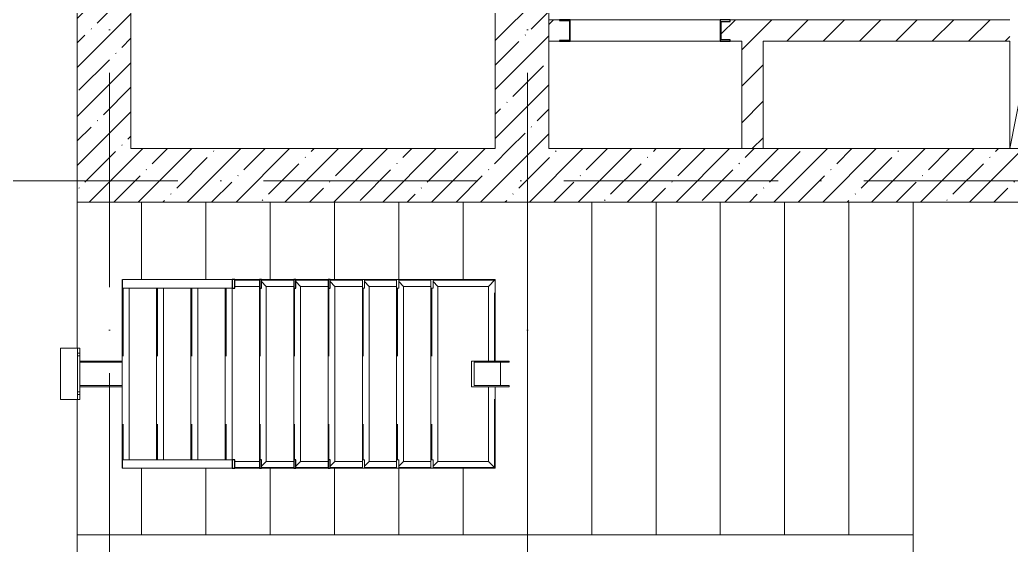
# Model space of a CAD drawing. Header units: millimetres. Extents: x -537608 to 253996, y -217170 to 186033.
# Drawn here: x -179103 to -174478, y 83317 to 85765 of the extents above; entities that cross this region are included whole.
import ezdxf

# ---------------------------------------------------------------- set-up
doc = ezdxf.new("R2010")
doc.units = ezdxf.units.MM
doc.linetypes.add('50_200_ШТРИХ_1Т_ш5_п1_п1_', pattern=[1400, 1000, -200, 0, -200])
doc.linetypes.add('Штрих', pattern=[635, 317.5, -317.5])
for name, color, linetype, lineweight in [('A-FLOR-____-OTLN', 7, 'Continuous', 9), ('A-GENM-____-HDLN', 7, 'Штрих', 9), ('A-GENM-____-MCUT', 7, 'Continuous', 25), ('A-GENM-____-OTLN', 7, 'Continuous', 9), ('A-GENM-____-OTLN-1', 7, 'Continuous', 25), ('A-WALL-____-MCUT-1', 7, 'Continuous', 9), ('A-WALL-____-PATT-1', 7, 'Continuous', 9), ('A-WALL-FNSH-MCUT-1', 7, 'Continuous', 9), ('I-WALL-____-OTLN', 7, 'Continuous', 9), ('S-GRID-____-OTLN-1', 7, '50_200_ШТРИХ_1Т_ш5_п1_п1_', 9), ('S-STRS-____-OTLN-1', 7, 'Continuous', 9)]:
    doc.layers.add(name, color=color, linetype=linetype, lineweight=lineweight)
pattern_1 = [(45, (-178684.97, 83184.24), (-84.8528, 84.8528), [])]
pattern_2 = [(45, (-178684.97, 83184.24), (-114.0493, 114.0493), []), (45, (-178570.92, 83184.24), (-114.0493, 114.0493), [201.612, -40.322, 3.353, -36.97])]

# ---------------------------------------------------------------- blocks, each defined once
blk = doc.blocks.new('ОМ_Нижняя опорная пятка - ОМ_Нижняя опорная пятка-19082064-АР1_План отверстий 3 этажа в осях 1-64_А-ГГ')
at = {"layer": 'A-GENM-____-OTLN'}
for p, q in [((-96, 10), (-96, 0)), ((-84, 10), (-84, 0)), ((84, 10), (84, 0)), ((96, 10), (96, 0))]:
    blk.add_line(p, q, dxfattribs=at)
blk = doc.blocks.new('ОМ_Труба_ГОСТ 8639-82 - ОМ_Труба_ГОСТ 8639-82-26350154-АР1_План отверстий 3 этажа в осях 1-64_А-ГГ')
at = {"layer": 'A-GENM-____-OTLN'}
for p, q in [((19689.1, 44821), (19689.1, 44941)), ((19689.1, 44941), (19864.1, 44941)), ((19864.1, 44935), (19701.2, 44935)), ((19701.2, 44935), (19701.2, 44827)), ((19824, 44935), (19824, 44827)), ((19864.1, 44941), (19864.1, 44935)), ((19864.1, 44821), (19689.1, 44821)), ((19701.2, 44827), (19864.1, 44827)), ((19864.1, 44827), (19864.1, 44821))]:
    blk.add_line(p, q, dxfattribs=at)
blk = doc.blocks.new('ОМ_Уголок_ГОСТ 8509-93 - ОМ_Уголок_ГОСТ 8509-93-26349651-АР1_План отверстий 3 этажа в осях 1-64_А-ГГ')
at = {"layer": 'A-GENM-____-HDLN'}
for p, q in [((4, -4), (380, -4)), ((500, -4), (876, -4))]:
    blk.add_line(p, q, dxfattribs=at)
at = {"layer": 'A-GENM-____-OTLN'}
for p, q in [((380, 0), (0, 0)), ((32, -32), (0, 0)), ((32, -32), (380, -32)), ((880, 0), (500, 0)), ((500, -32), (848, -32)), ((880, 0), (848, -32))]:
    blk.add_line(p, q, dxfattribs=at)
blk = doc.blocks.new('ОМ_Уголок_ГОСТ 8509-93 - ОМ_Уголок_ГОСТ 8509-93-V88-АР1_План отверстий 3 этажа в осях 1-64_А-ГГ')
at = {"layer": 'A-GENM-____-HDLN'}
blk.add_line((40, -4), (840, -4), dxfattribs=at)
at = {"layer": 'A-GENM-____-OTLN'}
for p, q in [((32, -32), (10, -10)), ((32, -32), (848, -32)), ((840, 0), (40, 0)), ((870, -10), (848, -32))]:
    blk.add_line(p, q, dxfattribs=at)
blk = doc.blocks.new('ОМ_Уголок_ГОСТ 8509-93 - ОМ_Уголок_ГОСТ 8509-93-19082047-АР1_План отверстий 3 этажа в осях 1-64_А-ГГ')
at = {"layer": 'A-GENM-____-HDLN'}
blk.add_line((10, -4), (296, -4), dxfattribs=at)
at = {"layer": 'A-GENM-____-OTLN'}
for p, q in [((300, 0), (10, 0)), ((32, -32), (10, -10)), ((32, -32), (268, -32)), ((300, 0), (268, -32))]:
    blk.add_line(p, q, dxfattribs=at)
blk = doc.blocks.new('ОМ_Уголок_ГОСТ 8509-93 - ОМ_Уголок_ГОСТ 8509-93-V89-АР1_План отверстий 3 этажа в осях 1-64_А-ГГ')
at = {"layer": 'A-GENM-____-HDLN'}
blk.add_line((4, -4), (290, -4), dxfattribs=at)
at = {"layer": 'A-GENM-____-OTLN'}
for p, q in [((290, 0), (0, 0)), ((32, -32), (0, 0)), ((32, -32), (268, -32)), ((290, -10), (268, -32))]:
    blk.add_line(p, q, dxfattribs=at)
blk = doc.blocks.new('ОМ_Уголок_ГОСТ 8509-93 - ОМ_Уголок_ГОСТ 8509-93-V90-АР1_План отверстий 3 этажа в осях 1-64_А-ГГ')
at = {"layer": 'A-GENM-____-HDLN'}
blk.add_line((10, -4), (160, -4), dxfattribs=at)
at = {"layer": 'A-GENM-____-OTLN'}
for p, q in [((160, 0), (10, 0)), ((32, -32), (10, -10)), ((32, -32), (160, -32))]:
    blk.add_line(p, q, dxfattribs=at)
blk = doc.blocks.new('ОМ_Уголок_ГОСТ 8509-93 - ОМ_Уголок_ГОСТ 8509-93-V91-АР1_План отверстий 3 этажа в осях 1-64_А-ГГ')
at = {"layer": 'A-GENM-____-HDLN'}
blk.add_line((140, -4), (290, -4), dxfattribs=at)
at = {"layer": 'A-GENM-____-OTLN'}
for p, q in [((290, 0), (140, 0)), ((140, -32), (268, -32)), ((290, -10), (268, -32))]:
    blk.add_line(p, q, dxfattribs=at)
blk = doc.blocks.new('ОМ_Уголок_ГОСТ 8509-93 - ОМ_Уголок_ГОСТ 8509-93-V160-АР1_План отверстий 3 этажа в осях 1-64_А-ГГ')
at = {"layer": 'A-GENM-____-HDLN'}
blk.add_line((40, -4), (840, -4), dxfattribs=at)
at = {"layer": 'A-GENM-____-OTLN'}
for p, q in [((32, -32), (10.1, -10.1)), ((32, -32), (848, -32)), ((840, 0), (40, 0)), ((869.9, -10.1), (848, -32))]:
    blk.add_line(p, q, dxfattribs=at)
blk = doc.blocks.new('ОМ_Уголок_ГОСТ 8509-93 - ОМ_Уголок_ГОСТ 8509-93-V161-АР1_План отверстий 3 этажа в осях 1-64_А-ГГ')
at = {"layer": 'A-GENM-____-HDLN'}
blk.add_line((10.1, -4), (160, -4), dxfattribs=at)
at = {"layer": 'A-GENM-____-OTLN'}
for p, q in [((160, 0), (10.1, 0)), ((32, -32), (10.1, -10.1)), ((32, -32), (160, -32))]:
    blk.add_line(p, q, dxfattribs=at)
blk = doc.blocks.new('ОМ_Уголок_ГОСТ 8509-93 - ОМ_Уголок_ГОСТ 8509-93-V162-АР1_План отверстий 3 этажа в осях 1-64_А-ГГ')
at = {"layer": 'A-GENM-____-HDLN'}
blk.add_line((140, -4), (289.9, -4), dxfattribs=at)
at = {"layer": 'A-GENM-____-OTLN'}
for p, q in [((289.9, 0), (140, 0)), ((140, -32), (268, -32)), ((289.9, -10.1), (268, -32))]:
    blk.add_line(p, q, dxfattribs=at)
blk = doc.blocks.new('ОМ_Уголок_ГОСТ 8509-93 - ОМ_Уголок_ГОСТ 8509-93-V92-АР1_План отверстий 3 этажа в осях 1-64_А-ГГ')
at = {"layer": 'A-GENM-____-HDLN'}
blk.add_line((40, -4), (840, -4), dxfattribs=at)
at = {"layer": 'A-GENM-____-OTLN'}
for p, q in [((840, 0), (40, 0)), ((40, -32), (840, -32))]:
    blk.add_line(p, q, dxfattribs=at)
blk = doc.blocks.new('ОМ_Уголок_ГОСТ 8509-93 - ОМ_Уголок_ГОСТ 8509-93-V93-АР1_План отверстий 3 этажа в осях 1-64_А-ГГ')
at = {"layer": 'A-GENM-____-HDLN'}
blk.add_line((44.3, -4), (160, -4), dxfattribs=at)
at = {"layer": 'A-GENM-____-OTLN'}
for p, q in [((160, 0), (44.3, 0)), ((44.3, -32), (160, -32))]:
    blk.add_line(p, q, dxfattribs=at)
blk = doc.blocks.new('ОМ_Уголок_ГОСТ 8509-93 - ОМ_Уголок_ГОСТ 8509-93-V94-АР1_План отверстий 3 этажа в осях 1-64_А-ГГ')
at = {"layer": 'A-GENM-____-HDLN'}
blk.add_line((140, -4), (255.7, -4), dxfattribs=at)
at = {"layer": 'A-GENM-____-OTLN'}
for p, q in [((255.7, 0), (140, 0)), ((140, -32), (255.7, -32))]:
    blk.add_line(p, q, dxfattribs=at)
blk = doc.blocks.new('ОМ_Уголок_ГОСТ 8509-93 - ОМ_Уголок_ГОСТ 8509-93-V163-АР1_План отверстий 3 этажа в осях 1-64_А-ГГ')
at = {"layer": 'A-GENM-____-HDLN'}
blk.add_line((40, -4), (840, -4), dxfattribs=at)
at = {"layer": 'A-GENM-____-OTLN'}
for p, q in [((880, 0), (0, 0)), ((1.3, -1.3), (0, 0)), ((40, -32), (840, -32)), ((880, 0), (878.7, -1.3))]:
    blk.add_line(p, q, dxfattribs=at)
blk = doc.blocks.new('ОМ_Труба_ГОСТ 8639-82 - ОМ_Труба_ГОСТ 8639-82-26527904-АР1_План отверстий 3 этажа в осях 1-64_А-ГГ')
at = {"layer": 'A-GENM-____-HDLN'}
for p, q in [((18060, 44935), (17861.5, 44935)), ((18060, 44827), (17861.5, 44827))]:
    blk.add_line(p, q, dxfattribs=at)
at = {"layer": 'A-GENM-____-OTLN'}
for p, q in [((18060, 44941), (17861.5, 44941)), ((18060, 44821), (17861.5, 44821))]:
    blk.add_line(p, q, dxfattribs=at)
blk = doc.blocks.new('ОМ_Уголок_ГОСТ 8510-86 - ОМ_Уголок_ГОСТ 8510-86-19082066-АР1_План отверстий 3 этажа в осях 1-64_А-ГГ')
at = {"layer": 'A-GENM-____-OTLN'}
for p, q in [((0, 0), (0, -90)), ((240, 0), (0, 0)), ((0, -10), (240, -10)), ((240, -90), (240, 0)), ((0, -90), (240, -90))]:
    blk.add_line(p, q, dxfattribs=at)
blk = doc.blocks.new('ОМ_Полоса_Трапеция прямоугольная_Прокат_ГОСТ 103-2006 - ОМ_Полоса_Трапеция прямоугольная_Прокат_ГОСТ 103-2006-19082130-АР1_План отверстий 3 этажа в осях 1-64_А-ГГ')
at = {"layer": 'A-GENM-____-OTLN'}
for p, q in [((19500, 45321), (19510, 45321)), ((19500, 45281), (19500, 45321)), ((19510, 45281), (19500, 45281)), ((19510, 45321), (19510, 45281))]:
    blk.add_line(p, q, dxfattribs=at)
blk = doc.blocks.new('ОМ_Полоса_Трапеция прямоугольная_Прокат_ГОСТ 103-2006 - ОМ_Полоса_Трапеция прямоугольная_Прокат_ГОСТ 103-2006-V96-АР1_План отверстий 3 этажа в осях 1-64_А-ГГ')
at = {"layer": 'A-GENM-____-MCUT'}
for p, q in [((19030, 45321), (19020, 45321)), ((19020, 45321), (19020, 45281)), ((19020, 45281), (19030, 45281)), ((19030, 45281), (19030, 45321))]:
    blk.add_line(p, q, dxfattribs=at)
blk = doc.blocks.new('ОМ_Полоса_Трапеция прямоугольная_Прокат_ГОСТ 103-2006 - ОМ_Полоса_Трапеция прямоугольная_Прокат_ГОСТ 103-2006-V97-АР1_План отверстий 3 этажа в осях 1-64_А-ГГ')
at = {"layer": 'A-GENM-____-MCUT'}
for p, q in [((18870, 45321), (18860, 45321)), ((18860, 45321), (18860, 45281)), ((18860, 45281), (18870, 45281)), ((18870, 45281), (18870, 45321))]:
    blk.add_line(p, q, dxfattribs=at)
blk = doc.blocks.new('ОМ_Полоса_Трапеция прямоугольная_Прокат_ГОСТ 103-2006 - ОМ_Полоса_Трапеция прямоугольная_Прокат_ГОСТ 103-2006-V98-АР1_План отверстий 3 этажа в осях 1-64_А-ГГ')
at = {"layer": 'A-GENM-____-MCUT'}
for p, q in [((18710, 45321), (18700, 45321)), ((18700, 45321), (18700, 45281)), ((18700, 45281), (18710, 45281)), ((18710, 45281), (18710, 45321))]:
    blk.add_line(p, q, dxfattribs=at)
blk = doc.blocks.new('ОМ_Полоса_Прокат_ГОСТ 103-2006 - ОМ_Полоса_Прокат_ГОСТ 103-2006-20723456-АР1_План отверстий 3 этажа в осях 1-64_А-ГГ')
at = {"layer": 'A-GENM-____-MCUT'}
for p, q in [((18584.3, 45321), (18572.8, 45321)), ((18572.8, 45321), (18572.8, 45281)), ((18572.8, 45281), (18584.3, 45281)), ((18584.3, 45281), (18584.3, 45321))]:
    blk.add_line(p, q, dxfattribs=at)
at = {"layer": 'A-GENM-____-OTLN'}
for p, q in [((18061.3, 45281), (18061.3, 45321)), ((18061.3, 45321), (18572.8, 45321)), ((18572.8, 45281), (18061.3, 45281))]:
    blk.add_line(p, q, dxfattribs=at)
blk = doc.blocks.new('ОМ_Полоса_Трапеция прямоугольная_Прокат_ГОСТ 103-2006 - ОМ_Полоса_Трапеция прямоугольная_Прокат_ГОСТ 103-2006-19082170-АР1_План отверстий 3 этажа в осях 1-64_А-ГГ')
at = {"layer": 'A-GENM-____-OTLN'}
for p, q in [((19500, 44481), (19510, 44481)), ((19500, 44441), (19500, 44481)), ((19510, 44481), (19510, 44441)), ((19510, 44441), (19500, 44441))]:
    blk.add_line(p, q, dxfattribs=at)
blk = doc.blocks.new('ОМ_Полоса_Трапеция прямоугольная_Прокат_ГОСТ 103-2006 - ОМ_Полоса_Трапеция прямоугольная_Прокат_ГОСТ 103-2006-V99-АР1_План отверстий 3 этажа в осях 1-64_А-ГГ')
at = {"layer": 'A-GENM-____-MCUT'}
for p, q in [((19030, 44481), (19020, 44481)), ((19020, 44481), (19020, 44441)), ((19030, 44441), (19030, 44481)), ((19020, 44441), (19030, 44441))]:
    blk.add_line(p, q, dxfattribs=at)
blk = doc.blocks.new('ОМ_Полоса_Трапеция прямоугольная_Прокат_ГОСТ 103-2006 - ОМ_Полоса_Трапеция прямоугольная_Прокат_ГОСТ 103-2006-V100-АР1_План отверстий 3 этажа в осях 1-64_А-ГГ')
at = {"layer": 'A-GENM-____-MCUT'}
for p, q in [((18870, 44481), (18860, 44481)), ((18860, 44481), (18860, 44441)), ((18870, 44441), (18870, 44481)), ((18860, 44441), (18870, 44441))]:
    blk.add_line(p, q, dxfattribs=at)
blk = doc.blocks.new('ОМ_Полоса_Трапеция прямоугольная_Прокат_ГОСТ 103-2006 - ОМ_Полоса_Трапеция прямоугольная_Прокат_ГОСТ 103-2006-V101-АР1_План отверстий 3 этажа в осях 1-64_А-ГГ')
at = {"layer": 'A-GENM-____-MCUT'}
for p, q in [((18710, 44481), (18700, 44481)), ((18700, 44481), (18700, 44441)), ((18710, 44441), (18710, 44481)), ((18700, 44441), (18710, 44441))]:
    blk.add_line(p, q, dxfattribs=at)
blk = doc.blocks.new('ОМ_Полоса_Прокат_ГОСТ 103-2006 - ОМ_Полоса_Прокат_ГОСТ 103-2006-20723498-АР1_План отверстий 3 этажа в осях 1-64_А-ГГ')
at = {"layer": 'A-GENM-____-MCUT'}
for p, q in [((18584.3, 44481), (18572.8, 44481)), ((18572.8, 44481), (18572.8, 44441)), ((18584.3, 44441), (18584.3, 44481)), ((18572.8, 44441), (18584.3, 44441))]:
    blk.add_line(p, q, dxfattribs=at)
at = {"layer": 'A-GENM-____-OTLN'}
for p, q in [((18061.3, 44441), (18061.3, 44481)), ((18061.3, 44481), (18572.8, 44481)), ((18572.8, 44441), (18061.3, 44441))]:
    blk.add_line(p, q, dxfattribs=at)
blk = doc.blocks.new('154_Фахверк_СКБ_Швеллер - Тип_100_3960_зеркало-28515619-АР1_План отверстий 3 этажа в осях 1-64_А-ГГ')
at = {"layer": 'A-GENM-____-MCUT'}
for p, q in [((175, 50), (125, 50)), ((125, 50), (125, -50)), ((128, 47), (175, 47)), ((128, -47), (128, 47)), ((175, 47), (175, 50)), ((125, -50), (175, -50)), ((175, -47), (128, -47)), ((175, -50), (175, -47))]:
    blk.add_line(p, q, dxfattribs=at)
blk = doc.blocks.new('154_Стойка_СКБ_Швеллер - СМ-2180_100-28318692-АР1_План отверстий 3 этажа в осях 1-64_А-ГГ')
at = {"layer": 'A-GENM-____-MCUT'}
for p, q in [((171, 50), (125, 50)), ((125, 50), (125, -50)), ((171, 42.4), (171, 50)), ((129.5, 42.4), (171, 42.4)), ((129.5, -42.4), (129.5, 42.4)), ((171, -42.4), (129.5, -42.4)), ((171, -50), (171, -42.4)), ((125, -50), (171, -50))]:
    blk.add_line(p, q, dxfattribs=at)
blk = doc.blocks.new('AR_Отверстие прямоугольное _в плите_ - AR_Отверстие прямоугольное _в плите_-V211-АР1_План отверстий 3 этажа в осях 1-64_А-ГГ')
at = {"layer": 'A-GENM-____-OTLN'}
for p, q in [((-550, 250), (-550, -250)), ((-466.7, 166.7), (550, 250)), ((-550, -250), (-466.7, 166.7))]:
    blk.add_line(p, q, dxfattribs=at)

msp = doc.modelspace()

# ---------------------------------------------------------------- hatches: boundary and pattern name
at = {"layer": 'A-WALL-____-PATT-1'}
h = msp.add_hatch(dxfattribs=at)
h.set_pattern_fill('FP_38', color=256, style=0, pattern_type=2)
h.set_pattern_definition(pattern_2)
h.paths.add_polyline_path([(-178698.6471, 84915.2788), (-178584.9702, 84915.2788), (-178584.9702, 89015.2788), (-178834.9702, 89015.2788), (-178834.9702, 84915.2788)], flags=0)
h = msp.add_hatch(dxfattribs=at)
h.set_pattern_fill('FP_38', color=256, style=0, pattern_type=2)
h.set_pattern_definition(pattern_2)
h.paths.add_polyline_path([(-176884.9702, 85165.2788), (-176634.9702, 85165.2788), (-176634.9702, 86215.2788), (-176884.9702, 86215.2788), (-176884.9702, 85638.3509)], flags=0)
h.paths.add_polyline_path([(-176634.9702, 87565.2788), (-176634.9702, 87865.2788), (-176884.9702, 87865.2788), (-176884.9702, 87565.2788)], flags=0)
h = msp.add_hatch(dxfattribs=at)
h.set_pattern_fill('FP_4', color=256, style=0, pattern_type=2)
h.set_pattern_definition(pattern_1)
h.paths.add_polyline_path([(-175734.9702, 85665.2788), (-174484.9702, 85665.2788), (-174484.9702, 85765.2788), (-175788.9702, 85765.2788), (-175788.9702, 85757.6788), (-175830.4702, 85757.6788), (-175830.4702, 85672.8788), (-175788.9702, 85672.8788), (-175788.9702, 85665.2788)], flags=0)
h.paths.add_polyline_path([(-176634.9702, 85665.2788), (-176584.9702, 85665.2788), (-176584.9702, 85668.2788), (-176537.9702, 85668.2788), (-176537.9702, 85762.2788), (-176584.9702, 85762.2788), (-176584.9702, 85765.2788), (-176634.9702, 85765.2788), (-176634.9702, 85668.2788)], flags=0)
h = msp.add_hatch(dxfattribs=at)
h.set_pattern_fill('FP_4', color=256, style=0, pattern_type=2)
h.set_pattern_definition(pattern_1)
h.paths.add_polyline_path([(-175634.9702, 85165.2788), (-175634.9702, 85665.2788), (-175734.9702, 85665.2788), (-175734.9702, 85165.2788)], flags=0)
h = msp.add_hatch(dxfattribs=at)
h.set_pattern_fill('FP_38', color=256, style=0, pattern_type=2)
h.set_pattern_definition(pattern_2)
h.paths.add_polyline_path([(-173384.9702, 84915.2788), (-173134.9702, 84915.2788), (-173134.9702, 85165.2788), (-178584.9702, 85165.2788), (-178584.9702, 84915.2788), (-175163.7185, 84915.2788)], flags=0)

# ---------------------------------------------------------------- linework, layer by layer
at = {"layer": 'A-FLOR-____-OTLN'}
for p, q in [((-174484.9702, 85165.2788), (-174484.9702, 85665.2788)), ((-178834.9702, 84235.2788), (-178834.9702, 84915.2788)), ((-178834.9702, 81515.2788), (-178834.9702, 83995.2788))]:
    msp.add_line(p, q, dxfattribs=at)
at = {"layer": 'A-WALL-____-MCUT-1'}
for p, q in [((-178834.9702, 89015.2788), (-178834.9702, 84915.2788)), ((-178584.9702, 85165.2788), (-178584.9702, 87865.2788)), ((-176884.9702, 86215.2788), (-176884.9702, 85165.2788)), ((-176634.9702, 85165.2788), (-176634.9702, 86215.2788)), ((-176884.9702, 85165.2788), (-178584.9702, 85165.2788)), ((-173384.9702, 85165.2788), (-176634.9702, 85165.2788)), ((-178834.9702, 84915.2788), (-173384.9702, 84915.2788))]:
    msp.add_line(p, q, dxfattribs=at)
at = {"layer": 'A-WALL-FNSH-MCUT-1'}
for p, q in [((-176584.9702, 85765.2788), (-176634.9702, 85765.2788)), ((-174484.9702, 85765.2788), (-175788.9702, 85765.2788)), ((-176634.9702, 85665.2788), (-176584.9702, 85665.2788)), ((-175788.9702, 85665.2788), (-175734.9702, 85665.2788)), ((-175734.9702, 85665.2788), (-175734.9702, 85165.2788)), ((-175634.9702, 85665.2788), (-174484.9702, 85665.2788)), ((-175634.9702, 85165.2788), (-175634.9702, 85665.2788)), ((-175734.9702, 85165.2788), (-175634.9702, 85165.2788))]:
    msp.add_line(p, q, dxfattribs=at)
at = {"layer": 'I-WALL-____-OTLN'}
for p, q in [((-176534.9702, 85765.2788), (-175834.9702, 85765.2788)), ((-175834.9702, 85665.2788), (-176534.9702, 85665.2788))]:
    msp.add_line(p, q, dxfattribs=at)
at = {"layer": 'S-GRID-____-OTLN-1'}
for p, q in [((-178684.9702, 89719.2528), (-178684.9702, 78701.6305)), ((-176734.9702, 89719.2528), (-176734.9702, 78701.6305)), ((-74758.4999, 85015.2788), (-183353.7404, 85015.2788))]:
    msp.add_line(p, q, dxfattribs=at)
at = {"layer": 'S-STRS-____-OTLN-1'}
for p, q in [((-178534.9702, 84915.2788), (-178534.9702, 84555.2788)), ((-178534.9702, 84915.2788), (-178534.9702, 84555.2788)), ((-178234.9702, 84915.2788), (-178234.9702, 84555.2788)), ((-178234.9702, 84915.2788), (-178234.9702, 84555.2788)), ((-177934.9702, 84915.2788), (-177934.9702, 84555.2788)), ((-177934.9702, 84915.2788), (-177934.9702, 84555.2788)), ((-177634.9702, 84915.2788), (-177634.9702, 84555.2788)), ((-177634.9702, 84915.2788), (-177634.9702, 84555.2788)), ((-177334.9702, 84915.2788), (-177334.9702, 84555.2788)), ((-177334.9702, 84915.2788), (-177334.9702, 84555.2788)), ((-177034.9702, 84915.2788), (-177034.9702, 84555.2788)), ((-177034.9702, 84915.2788), (-177034.9702, 84555.2788)), ((-176734.9702, 84915.2788), (-176734.9702, 83365.2788)), ((-176734.9702, 84915.2788), (-176734.9702, 83365.2788)), ((-176434.9702, 84915.2788), (-176434.9702, 83365.2788)), ((-176434.9702, 84915.2788), (-176434.9702, 83365.2788)), ((-176134.9702, 84915.2788), (-176134.9702, 83365.2788)), ((-176134.9702, 84915.2788), (-176134.9702, 83365.2788)), ((-175834.9702, 84915.2788), (-175834.9702, 83365.2788)), ((-175834.9702, 84915.2788), (-175834.9702, 83365.2788)), ((-175534.9702, 84915.2788), (-175534.9702, 83365.2788)), ((-175534.9702, 84915.2788), (-175534.9702, 83365.2788)), ((-175234.9702, 84915.2788), (-175234.9702, 83365.2788)), ((-175234.9702, 84915.2788), (-175234.9702, 83365.2788)), ((-174934.9702, 84915.2788), (-174934.9702, 83365.2788)), ((-174934.9702, 84915.2788), (-174934.9702, 83365.2788)), ((-178534.9702, 83675.2788), (-178534.9702, 83365.2788)), ((-178534.9702, 83675.2788), (-178534.9702, 83365.2788)), ((-178234.9702, 83675.2788), (-178234.9702, 83365.2788)), ((-178234.9702, 83675.2788), (-178234.9702, 83365.2788)), ((-177934.9702, 83675.2788), (-177934.9702, 83365.2788)), ((-177934.9702, 83675.2788), (-177934.9702, 83365.2788)), ((-177634.9702, 83675.2788), (-177634.9702, 83365.2788)), ((-177634.9702, 83675.2788), (-177634.9702, 83365.2788)), ((-177334.9702, 83675.2788), (-177334.9702, 83365.2788)), ((-177334.9702, 83675.2788), (-177334.9702, 83365.2788)), ((-177034.9702, 83675.2788), (-177034.9702, 83365.2788)), ((-177034.9702, 83675.2788), (-177034.9702, 83365.2788)), ((-178834.9702, 83365.2788), (-178534.9702, 83365.2788)), ((-178534.9702, 83365.2788), (-178234.9702, 83365.2788)), ((-178234.9702, 83365.2788), (-177934.9702, 83365.2788)), ((-177934.9702, 83365.2788), (-177634.9702, 83365.2788)), ((-177634.9702, 83365.2788), (-177334.9702, 83365.2788)), ((-177334.9702, 83365.2788), (-177034.9702, 83365.2788)), ((-177034.9702, 83365.2788), (-176734.9702, 83365.2788)), ((-176734.9702, 83365.2788), (-176434.9702, 83365.2788)), ((-176434.9702, 83365.2788), (-176134.9702, 83365.2788)), ((-176134.9702, 83365.2788), (-175834.9702, 83365.2788)), ((-175834.9702, 83365.2788), (-175534.9702, 83365.2788)), ((-175534.9702, 83365.2788), (-175234.9702, 83365.2788)), ((-175234.9702, 83365.2788), (-174934.9702, 83365.2788)), ((-174934.9702, 83365.2788), (-174934.9702, 83065.2788))]:
    msp.add_line(p, q, dxfattribs=at)

# ---------------------------------------------------------------- block references
at = {"layer": 'A-GENM-____-OTLN'}
for name, p in [('AR_Отверстие прямоугольное _в плите_ - AR_Отверстие прямоугольное _в плите_-V211-АР1_План отверстий 3 этажа в осях 1-64_А-ГГ', (-173934.9702, 85415.2788)), ('ОМ_Полоса_Прокат_ГОСТ 103-2006 - ОМ_Полоса_Прокат_ГОСТ 103-2006-20723456-АР1_План отверстий 3 этажа в осях 1-64_А-ГГ', (-196684.9702, 39234.2369)), ('ОМ_Полоса_Трапеция прямоугольная_Прокат_ГОСТ 103-2006 - ОМ_Полоса_Трапеция прямоугольная_Прокат_ГОСТ 103-2006-V98-АР1_План отверстий 3 этажа в осях 1-64_А-ГГ', (-196684.9702, 39234.2369)), ('ОМ_Полоса_Трапеция прямоугольная_Прокат_ГОСТ 103-2006 - ОМ_Полоса_Трапеция прямоугольная_Прокат_ГОСТ 103-2006-V97-АР1_План отверстий 3 этажа в осях 1-64_А-ГГ', (-196684.9702, 39234.2369)), ('ОМ_Полоса_Трапеция прямоугольная_Прокат_ГОСТ 103-2006 - ОМ_Полоса_Трапеция прямоугольная_Прокат_ГОСТ 103-2006-V96-АР1_План отверстий 3 этажа в осях 1-64_А-ГГ', (-196684.9702, 39234.2369)), ('ОМ_Полоса_Трапеция прямоугольная_Прокат_ГОСТ 103-2006 - ОМ_Полоса_Трапеция прямоугольная_Прокат_ГОСТ 103-2006-19082130-АР1_План отверстий 3 этажа в осях 1-64_А-ГГ', (-197004.9702, 39234.2369)), ('ОМ_Полоса_Трапеция прямоугольная_Прокат_ГОСТ 103-2006 - ОМ_Полоса_Трапеция прямоугольная_Прокат_ГОСТ 103-2006-19082130-АР1_План отверстий 3 этажа в осях 1-64_А-ГГ', (-196844.9702, 39234.2369)), ('ОМ_Полоса_Трапеция прямоугольная_Прокат_ГОСТ 103-2006 - ОМ_Полоса_Трапеция прямоугольная_Прокат_ГОСТ 103-2006-19082130-АР1_План отверстий 3 этажа в осях 1-64_А-ГГ', (-196684.9702, 39234.2369)), ('ОМ_Труба_ГОСТ 8639-82 - ОМ_Труба_ГОСТ 8639-82-26527904-АР1_План отверстий 3 этажа в осях 1-64_А-ГГ', (-196684.9702, 39234.2369)), ('ОМ_Труба_ГОСТ 8639-82 - ОМ_Труба_ГОСТ 8639-82-26350154-АР1_План отверстий 3 этажа в осях 1-64_А-ГГ', (-196684.9702, 39234.2369)), ('ОМ_Полоса_Прокат_ГОСТ 103-2006 - ОМ_Полоса_Прокат_ГОСТ 103-2006-20723498-АР1_План отверстий 3 этажа в осях 1-64_А-ГГ', (-196684.9702, 39234.2369)), ('ОМ_Полоса_Трапеция прямоугольная_Прокат_ГОСТ 103-2006 - ОМ_Полоса_Трапеция прямоугольная_Прокат_ГОСТ 103-2006-V101-АР1_План отверстий 3 этажа в осях 1-64_А-ГГ', (-196684.9702, 39234.2369)), ('ОМ_Полоса_Трапеция прямоугольная_Прокат_ГОСТ 103-2006 - ОМ_Полоса_Трапеция прямоугольная_Прокат_ГОСТ 103-2006-V100-АР1_План отверстий 3 этажа в осях 1-64_А-ГГ', (-196684.9702, 39234.2369)), ('ОМ_Полоса_Трапеция прямоугольная_Прокат_ГОСТ 103-2006 - ОМ_Полоса_Трапеция прямоугольная_Прокат_ГОСТ 103-2006-V99-АР1_План отверстий 3 этажа в осях 1-64_А-ГГ', (-196684.9702, 39234.2369)), ('ОМ_Полоса_Трапеция прямоугольная_Прокат_ГОСТ 103-2006 - ОМ_Полоса_Трапеция прямоугольная_Прокат_ГОСТ 103-2006-19082170-АР1_План отверстий 3 этажа в осях 1-64_А-ГГ', (-197004.9702, 39234.2369)), ('ОМ_Полоса_Трапеция прямоугольная_Прокат_ГОСТ 103-2006 - ОМ_Полоса_Трапеция прямоугольная_Прокат_ГОСТ 103-2006-19082170-АР1_План отверстий 3 этажа в осях 1-64_А-ГГ', (-196844.9702, 39234.2369)), ('ОМ_Полоса_Трапеция прямоугольная_Прокат_ГОСТ 103-2006 - ОМ_Полоса_Трапеция прямоугольная_Прокат_ГОСТ 103-2006-19082170-АР1_План отверстий 3 этажа в осях 1-64_А-ГГ', (-196684.9702, 39234.2369))]:
    msp.add_blockref(name, p, dxfattribs=at)
at = {"layer": 'A-GENM-____-OTLN', "extrusion": (0, 0, -1)}
for name, p, rotation in [('ОМ_Уголок_ГОСТ 8509-93 - ОМ_Уголок_ГОСТ 8509-93-V163-АР1_План отверстий 3 этажа в осях 1-64_А-ГГ', (178624.9702, 84555.2788), 269.9999999999989), ('ОМ_Уголок_ГОСТ 8509-93 - ОМ_Уголок_ГОСТ 8509-93-V88-АР1_План отверстий 3 этажа в осях 1-64_А-ГГ', (177984.9702, 84555.2788), 269.9999999999989), ('ОМ_Уголок_ГОСТ 8509-93 - ОМ_Уголок_ГОСТ 8509-93-V160-АР1_План отверстий 3 этажа в осях 1-64_А-ГГ', (177824.9702, 84555.2788), 269.9999999999989), ('ОМ_Уголок_ГОСТ 8509-93 - ОМ_Уголок_ГОСТ 8509-93-V88-АР1_План отверстий 3 этажа в осях 1-64_А-ГГ', (177664.9702, 84555.2788), 269.9999999999989), ('ОМ_Уголок_ГОСТ 8509-93 - ОМ_Уголок_ГОСТ 8509-93-V88-АР1_План отверстий 3 этажа в осях 1-64_А-ГГ', (177504.9702, 84555.2788), 269.9999999999989), ('ОМ_Уголок_ГОСТ 8509-93 - ОМ_Уголок_ГОСТ 8509-93-V88-АР1_План отверстий 3 этажа в осях 1-64_А-ГГ', (177344.9702, 84555.2788), 269.9999999999989), ('ОМ_Уголок_ГОСТ 8509-93 - ОМ_Уголок_ГОСТ 8509-93-V88-АР1_План отверстий 3 этажа в осях 1-64_А-ГГ', (177184.9702, 84555.2788), 269.9999999999989), ('ОМ_Уголок_ГОСТ 8509-93 - ОМ_Уголок_ГОСТ 8509-93-26349651-АР1_План отверстий 3 этажа в осях 1-64_А-ГГ', (176884.9702, 83675.2788), 89.99999999999908), ('ОМ_Уголок_ГОСТ 8509-93 - ОМ_Уголок_ГОСТ 8509-93-V92-АР1_План отверстий 3 этажа в осях 1-64_А-ГГ', (178464.9702, 84555.2788), 269.9999999999989), ('ОМ_Уголок_ГОСТ 8509-93 - ОМ_Уголок_ГОСТ 8509-93-V92-АР1_План отверстий 3 этажа в осях 1-64_А-ГГ', (178304.9702, 84555.2788), 269.9999999999989), ('ОМ_Уголок_ГОСТ 8509-93 - ОМ_Уголок_ГОСТ 8509-93-V92-АР1_План отверстий 3 этажа в осях 1-64_А-ГГ', (178144.9702, 84555.2788), 269.9999999999989), ('ОМ_Уголок_ГОСТ 8510-86 - ОМ_Уголок_ГОСТ 8510-86-19082066-АР1_План отверстий 3 этажа в осях 1-64_А-ГГ', (178823.4809, 83995.2788), 89.99999999999918), ('ОМ_Уголок_ГОСТ 8509-93 - ОМ_Уголок_ГОСТ 8509-93-V93-АР1_План отверстий 3 этажа в осях 1-64_А-ГГ', (178144.9702, 83675.2788), 180), ('ОМ_Уголок_ГОСТ 8509-93 - ОМ_Уголок_ГОСТ 8509-93-V90-АР1_План отверстий 3 этажа в осях 1-64_А-ГГ', (177984.9702, 83675.2788), 180), ('ОМ_Уголок_ГОСТ 8509-93 - ОМ_Уголок_ГОСТ 8509-93-V161-АР1_План отверстий 3 этажа в осях 1-64_А-ГГ', (177824.9702, 83675.2788), 180), ('ОМ_Уголок_ГОСТ 8509-93 - ОМ_Уголок_ГОСТ 8509-93-V90-АР1_План отверстий 3 этажа в осях 1-64_А-ГГ', (177664.9702, 83675.2788), 180), ('ОМ_Уголок_ГОСТ 8509-93 - ОМ_Уголок_ГОСТ 8509-93-V90-АР1_План отверстий 3 этажа в осях 1-64_А-ГГ', (177504.9702, 83675.2788), 180), ('ОМ_Уголок_ГОСТ 8509-93 - ОМ_Уголок_ГОСТ 8509-93-V90-АР1_План отверстий 3 этажа в осях 1-64_А-ГГ', (177344.9702, 83675.2788), 180), ('ОМ_Уголок_ГОСТ 8509-93 - ОМ_Уголок_ГОСТ 8509-93-19082047-АР1_План отверстий 3 этажа в осях 1-64_А-ГГ', (177184.9702, 83675.2788), 180)]:
    msp.add_blockref(name, p, dxfattribs=dict(at, rotation=rotation))
for name, p in [('ОМ_Уголок_ГОСТ 8509-93 - ОМ_Уголок_ГОСТ 8509-93-V94-АР1_План отверстий 3 этажа в осях 1-64_А-ГГ', (177844.9702, 84555.2788)), ('ОМ_Уголок_ГОСТ 8509-93 - ОМ_Уголок_ГОСТ 8509-93-V91-АР1_План отверстий 3 этажа в осях 1-64_А-ГГ', (177684.9702, 84555.2788)), ('ОМ_Уголок_ГОСТ 8509-93 - ОМ_Уголок_ГОСТ 8509-93-V162-АР1_План отверстий 3 этажа в осях 1-64_А-ГГ', (177524.9702, 84555.2788)), ('ОМ_Уголок_ГОСТ 8509-93 - ОМ_Уголок_ГОСТ 8509-93-V91-АР1_План отверстий 3 этажа в осях 1-64_А-ГГ', (177364.9702, 84555.2788)), ('ОМ_Уголок_ГОСТ 8509-93 - ОМ_Уголок_ГОСТ 8509-93-V91-АР1_План отверстий 3 этажа в осях 1-64_А-ГГ', (177204.9702, 84555.2788)), ('ОМ_Уголок_ГОСТ 8509-93 - ОМ_Уголок_ГОСТ 8509-93-V91-АР1_План отверстий 3 этажа в осях 1-64_А-ГГ', (177044.9702, 84555.2788)), ('ОМ_Уголок_ГОСТ 8509-93 - ОМ_Уголок_ГОСТ 8509-93-V89-АР1_План отверстий 3 этажа в осях 1-64_А-ГГ', (176884.9702, 84555.2788))]:
    msp.add_blockref(name, p, dxfattribs=at)
at = {"layer": 'A-GENM-____-OTLN', "rotation": 90.00000000000084}
msp.add_blockref('ОМ_Нижняя опорная пятка - ОМ_Нижняя опорная пятка-19082064-АР1_План отверстий 3 этажа в осях 1-64_А-ГГ', (-178823.4809, 84115.2788), dxfattribs=at)
at = {"layer": 'A-GENM-____-OTLN-1', "rotation": 180}
msp.add_blockref('154_Фахверк_СКБ_Швеллер - Тип_100_3960_зеркало-28515619-АР1_План отверстий 3 этажа в осях 1-64_А-ГГ', (-176409.9702, 85715.2788), dxfattribs=at)
at = {"layer": 'A-GENM-____-OTLN-1'}
msp.add_blockref('154_Стойка_СКБ_Швеллер - СМ-2180_100-28318692-АР1_План отверстий 3 этажа в осях 1-64_А-ГГ', (-175959.9702, 85715.2788), dxfattribs=at)

doc.saveas('drawing.dxf')
